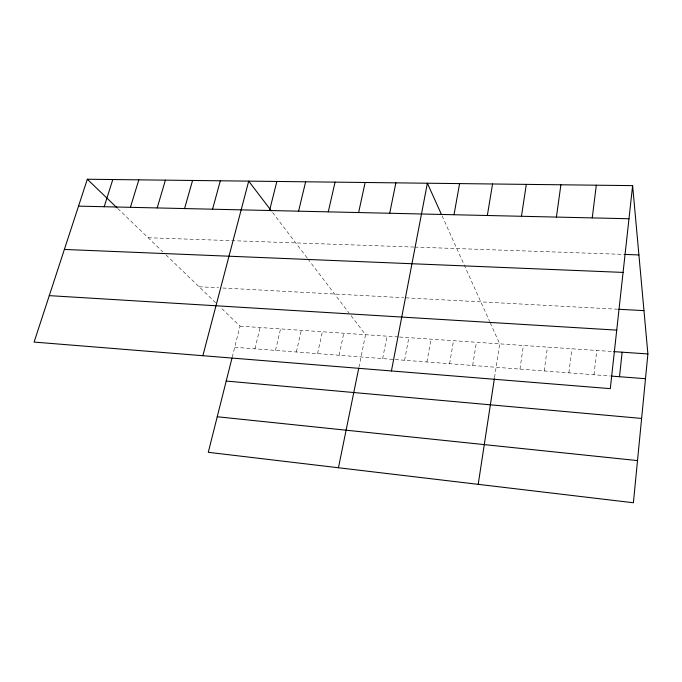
<?xml version="1.0" encoding="UTF-8"?>
<svg xmlns="http://www.w3.org/2000/svg" width="682" height="682" viewBox="0 0 682 682"><rect width="100%" height="100%" fill="white"/><g stroke="black" fill="none" stroke-linecap="round" stroke-linejoin="round"><path stroke-width="0.51" stroke-dasharray="3.41 2.56" d="M593.979 374.768L596.81 350.463M568.882 372.849L571.917 348.766M544.219 370.957L547.441 347.104M519.965 369.098L523.375 345.459M494.535 377.632L499.701 343.847L490.068 322.441M472.669 365.484L476.428 342.262M449.608 363.719L453.53 340.702M426.923 361.98L431.007 339.167M404.597 360.275L408.833 337.658M382.636 358.596L387.026 336.166M358.911 367.342L365.552 334.709L349.534 313.643M339.116 355.262L343.788 333.225M317.556 353.617L322.373 331.759M296.346 351.989L301.291 330.327M275.477 350.395L280.549 328.912M254.932 348.817L260.123 327.522M232.221 357.146L240.021 326.149L220.78 307.642M148.139 237.745L413.71 247.046M414.775 247.089L624.465 254.429M199.067 286.747L218.632 287.795M222.784 288.017L403.65 297.727M405.747 297.838L617.585 309.21M240.021 326.149L398.45 336.951M399.49 337.019L612.632 351.545M234.71 347.274L394.145 359.474M395.185 359.55L610.313 376.012M117.781 208.539L162.938 251.99M165.965 254.898L215.614 302.672M272.561 212.477L307.284 258.12M307.906 258.938L348.911 312.833M442.107 215.93L463.709 263.908M464.127 264.838L489.65 321.512"/><path stroke-width="1.02" d="M632.623 185.623L610.296 388.646L34.1 342.074L87.322 179.238L632.623 185.623L647.9 353.949L633.399 502.762L208.291 452.311L231.974 358.135M619.503 376.72L622.129 352.193M592.249 217.899L596.315 185.197M556.427 217.081L560.894 184.779M521.466 216.279L526.316 184.379M478.201 484.348L494.373 378.672M487.34 215.495L492.557 183.978M454.024 214.736L459.583 183.594M391.425 370.957L427.375 183.219L441.271 214.071M389.695 213.261L395.892 182.844M338.451 467.758L358.698 368.382M358.63 212.545L365.134 182.486M328.272 211.855L335.05 182.137M298.588 211.173L305.638 181.796M269.56 210.508L276.858 181.455M202.869 355.714L248.708 181.122L271.317 210.84M212.554 209.204L220.329 180.79M184.566 208.564L192.571 180.466M157.192 207.933L165.411 180.15M130.407 207.319L138.83 179.835M104.193 206.723L112.803 179.536M78.532 206.135L628.983 218.743M624.465 254.429L638.915 254.932M64.372 249.442L623.075 272.416M618.642 309.27L643.97 310.625M49.274 295.638L616.733 330.131M613.689 351.614L647.9 353.949M611.336 376.097L645.487 378.706M226.211 381.05L641.617 418.433M217.234 416.753L637.508 460.589M87.322 179.238L117.023 207.814"/></g></svg>
